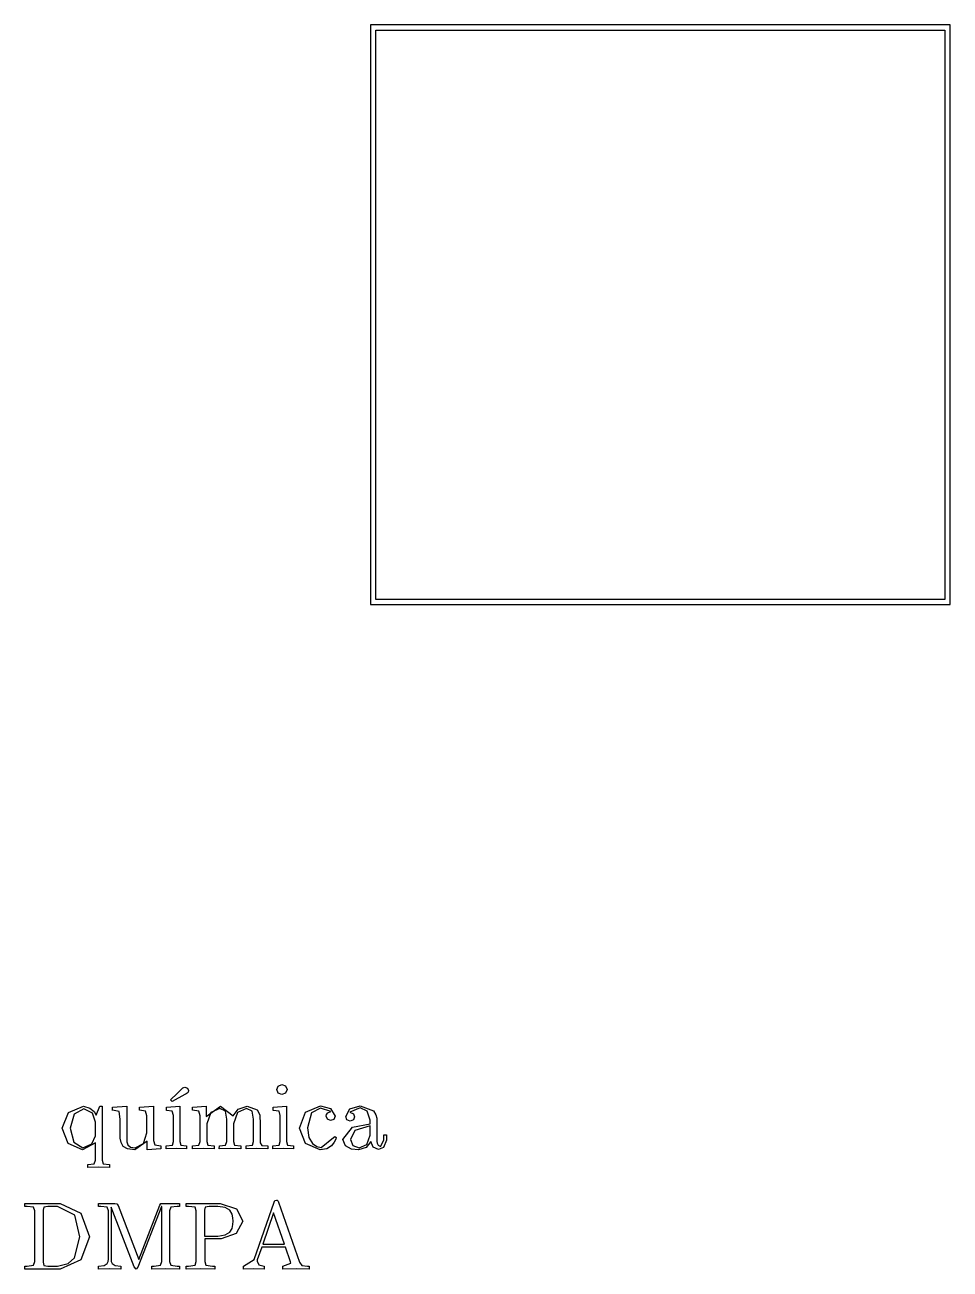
# Model space of a CAD drawing. Extents: x 0.1 to 26.9, y 71.6 to 83.1.
# Drawn here: x 19.24 to 26.9, y 72.76 to 83.06 of the extents above; entities that cross this region are included whole.
import ezdxf

# ---------------------------------------------------------------- set-up
doc = ezdxf.new("R2010")
doc.units = 0

msp = doc.modelspace()

# ---------------------------------------------------------------- linework, layer by layer
at = {"layer": 'Layer 1'}
for p, q in [((20.494816, 74.213839), (20.543042, 74.259342)), ((20.543042, 74.259342), (20.560932, 74.26712)), ((20.560932, 74.26712), (20.580766, 74.257397)), ((20.580766, 74.257397), (20.588934, 74.237563)), ((21.321246, 74.246507), (21.333303, 74.275287)), ((21.333303, 74.275287), (21.363249, 74.288509)), ((21.363249, 74.288509), (21.393195, 74.276452)), ((21.393195, 74.276452), (21.405641, 74.246117)), ((20.441535, 74.161725), (20.494816, 74.213839)), ((20.453603, 74.146169), (20.441535, 74.161725)), ((20.560943, 74.206451), (20.453603, 74.146169)), ((20.5695, 74.210729), (20.560943, 74.206451)), ((20.578057, 74.216563), (20.5695, 74.210729)), ((20.586224, 74.225896), (20.578057, 74.216563)), ((20.588934, 74.237563), (20.586224, 74.225896)), ((21.321247, 74.246505), (21.321246, 74.246507)), ((21.332914, 74.216947), (21.321247, 74.246505)), ((21.363249, 74.204115), (21.332914, 74.216947)), ((21.393195, 74.215782), (21.363249, 74.204115)), ((21.405641, 74.246117), (21.393195, 74.215782)), ((19.5436, 73.9268), (19.596103, 74.05553)), ((19.596103, 74.05553), (19.719388, 74.107644)), ((19.724462, 74.087818), (19.644346, 74.041926)), ((19.719388, 74.107644), (19.773058, 74.093254)), ((19.794466, 74.050483), (19.724462, 74.087818)), ((19.773058, 74.093254), (19.80806, 74.064474)), ((19.8213, 73.9762), (19.794466, 74.050483)), ((19.80806, 74.064474), (19.82634, 74.035306)), ((19.82634, 74.035306), (19.856286, 74.107643)), ((19.856286, 74.107643), (19.8742, 74.1076)), ((19.8742, 74.1076), (19.8742, 73.6616)), ((20.015722, 74.064493), (19.961663, 74.074215)), ((19.961663, 74.074215), (19.9617, 74.0742)), ((19.9617, 74.0991), (20.078763, 74.107657)), ((19.9617, 74.0742), (19.9617, 74.0991)), ((20.0235, 74.0011), (20.015722, 74.064493)), ((20.078763, 74.107657), (20.0787, 73.8432)), ((20.1829, 74.0991), (20.299963, 74.107657)), ((20.182973, 74.074235), (20.1829, 74.0991)), ((20.234699, 74.066846), (20.182973, 74.074235)), ((20.2452, 74.0299), (20.234699, 74.066846)), ((20.299963, 74.107657), (20.3, 73.8249)), ((20.4073, 74.0991), (20.518529, 74.107657)), ((20.407374, 74.07416), (20.4073, 74.0991)), ((20.455988, 74.067158), (20.407374, 74.07416)), ((20.4661, 74.0306), (20.455988, 74.067158)), ((20.518529, 74.107657), (20.5186, 73.8156)), ((20.623962, 74.074235), (20.624, 74.0991)), ((20.675299, 74.066846), (20.623962, 74.074235)), ((20.624, 74.0991), (20.736007, 74.107657)), ((20.6858, 74.0299), (20.675299, 74.066846)), ((20.736007, 74.107657), (20.736, 74.024)), ((20.736, 74.024), (20.85384, 74.107616)), ((20.774102, 74.05557), (20.741045, 73.96262)), ((20.848384, 74.090184), (20.774102, 74.05557)), ((20.895054, 74.066071), (20.848384, 74.090184)), ((20.85384, 74.107616), (20.960013, 74.029834)), ((20.9075, 74.0019), (20.895054, 74.066071)), ((20.960013, 74.029834), (21.002015, 74.083893)), ((20.995402, 74.05557), (20.962345, 73.96262)), ((21.069684, 74.090184), (20.995402, 74.05557)), ((21.002015, 74.083893), (21.07552, 74.107616)), ((21.116354, 74.066071), (21.069684, 74.090184)), ((21.07552, 74.107616), (21.159136, 74.078059)), ((21.1288, 74.0019), (21.116354, 74.066071)), ((21.159136, 74.078059), (21.180136, 74.036056)), ((21.290974, 74.07416), (21.291, 74.0991)), ((21.339588, 74.067158), (21.290974, 74.07416)), ((21.291, 74.0991), (21.402229, 74.107657)), ((21.3497, 74.0306), (21.339588, 74.067158)), ((21.402229, 74.107657), (21.4022, 73.8156)), ((21.509141, 73.927541), (21.558922, 74.057827)), ((21.558922, 74.057827), (21.681818, 74.112664)), ((21.608711, 74.054331), (21.575265, 73.929101)), ((21.682605, 74.092444), (21.608711, 74.054331)), ((21.681818, 74.112664), (21.76699, 74.08933)), ((21.684157, 74.092444), (21.682605, 74.092444)), ((21.767773, 74.063276), (21.684157, 74.092444)), ((21.732772, 74.040328), (21.74366, 74.054719)), ((21.74366, 74.054719), (21.767773, 74.063276)), ((21.76699, 74.08933), (21.803548, 74.027104)), ((21.891796, 74.022455), (21.926798, 74.087014)), ((22.010805, 74.094796), (21.924467, 74.058238)), ((21.924467, 74.058238), (21.956747, 74.045403)), ((21.926798, 74.087014), (22.012359, 74.112683)), ((21.956747, 74.045403), (21.965304, 74.021679)), ((22.069142, 74.068349), (22.010805, 74.094796)), ((22.012359, 74.112683), (22.121254, 74.068736)), ((22.0952, 73.9929), (22.069142, 74.068349)), ((22.121254, 74.068736), (22.141478, 74.037623)), ((19.644346, 74.041926), (19.609733, 73.926808)), ((19.821283, 73.864185), (19.8213, 73.9762)), ((20.023474, 73.881703), (20.0235, 74.0011)), ((20.245149, 73.887924), (20.2452, 74.0299)), ((20.466037, 73.816368), (20.4661, 74.0306)), ((20.685837, 73.816368), (20.6858, 74.0299)), ((20.741045, 73.96262), (20.741, 73.8163)), ((20.907526, 73.816368), (20.9075, 74.0019)), ((20.962345, 73.96262), (20.9623, 73.8163)), ((21.128826, 73.816368), (21.1288, 74.0019)), ((21.180136, 74.036056), (21.183636, 73.956329)), ((21.183636, 73.956329), (21.1836, 73.8043)), ((21.349637, 73.816368), (21.3497, 74.0306)), ((21.730429, 74.026327), (21.732772, 74.040328)), ((21.740152, 73.99988), (21.730429, 74.026327)), ((21.766988, 73.989768), (21.740152, 73.99988)), ((21.793046, 73.999491), (21.766988, 73.989768)), ((21.803548, 74.027104), (21.793046, 73.999491)), ((21.902298, 73.994842), (21.891796, 74.022455)), ((21.928745, 73.98512), (21.902298, 73.994842)), ((21.955192, 73.995232), (21.928745, 73.98512)), ((21.948627, 73.93495), (22.095247, 73.96373)), ((21.965304, 74.021679), (21.955192, 73.995232)), ((22.0952, 73.947), (21.968414, 73.908498)), ((22.095247, 73.96373), (22.0952, 73.9929)), ((22.095246, 73.867293), (22.0952, 73.947)), ((22.141478, 74.037623), (22.149256, 74.008454)), ((22.149256, 74.008454), (22.150046, 73.974619)), ((22.150046, 73.974619), (22.1501, 73.8156)), ((19.59372, 73.799633), (19.543551, 73.926807)), ((19.543551, 73.926807), (19.5436, 73.9268)), ((19.609733, 73.926808), (19.609715, 73.9268)), ((19.609715, 73.9268), (19.640828, 73.811293)), ((19.789392, 73.796903), (19.821283, 73.864185)), ((20.024264, 73.842812), (20.023474, 73.881703)), ((20.031266, 73.808198), (20.024264, 73.842812)), ((20.0787, 73.8432), (20.080252, 73.812865)), ((20.218315, 73.80003), (20.245149, 73.887924)), ((21.5597, 73.7992), (21.509141, 73.927541)), ((21.575265, 73.929101), (21.586153, 73.850152)), ((21.586153, 73.850152), (21.61571, 73.799982)), ((21.68727, 73.766925), (21.791887, 73.850542)), ((21.791887, 73.850542), (21.801999, 73.85832)), ((21.801999, 73.85832), (21.8125, 73.850542)), ((21.8125, 73.850542), (21.80939, 73.836541)), ((21.8689, 73.8315), (21.948627, 73.93495)), ((21.968414, 73.908498), (21.930301, 73.832271)), ((22.0653, 73.790289), (22.095246, 73.867293)), ((22.208045, 73.826489), (22.208, 73.8712)), ((22.208, 73.8712), (22.2282, 73.8712)), ((22.2282, 73.8712), (22.2282, 73.8265)), ((19.713116, 73.746741), (19.59372, 73.799633)), ((19.640828, 73.811293), (19.716277, 73.764623)), ((19.8189, 73.8043), (19.713116, 73.746741)), ((19.716277, 73.764623), (19.789392, 73.796903)), ((19.818926, 73.661579), (19.8189, 73.8043)), ((20.049932, 73.77553), (20.031266, 73.808198)), ((20.085712, 73.755695), (20.049932, 73.77553)), ((20.080252, 73.812865), (20.08803, 73.789141)), ((20.144827, 73.746752), (20.085712, 73.755695)), ((20.08803, 73.789141), (20.10942, 73.770472)), ((20.10942, 73.770472), (20.1487, 73.764639)), ((20.2475, 73.8187), (20.144827, 73.746752)), ((20.1487, 73.764639), (20.218315, 73.80003)), ((20.247471, 73.746756), (20.2475, 73.8187)), ((20.3622, 73.7557), (20.247471, 73.746756)), ((20.3, 73.8249), (20.310112, 73.787564)), ((20.310112, 73.787564), (20.362226, 73.780176)), ((20.362226, 73.780176), (20.3622, 73.7557)), ((20.4042, 73.7802), (20.456314, 73.785255)), ((20.4042, 73.7557), (20.4042, 73.7802)), ((20.404256, 73.7557), (20.4042, 73.7557)), ((20.491762, 73.758042), (20.404256, 73.7557)), ((20.456314, 73.785255), (20.466037, 73.816368)), ((20.5746, 73.7557), (20.491762, 73.758042)), ((20.5186, 73.8156), (20.527157, 73.786043)), ((20.527157, 73.786043), (20.574604, 73.780209)), ((20.574604, 73.780209), (20.5746, 73.7557)), ((20.624, 73.7802), (20.676114, 73.785255)), ((20.624, 73.7557), (20.624, 73.7802)), ((20.713839, 73.758042), (20.624, 73.7557)), ((20.624, 73.7557), (20.624, 73.7557)), ((20.676114, 73.785255), (20.685837, 73.816368)), ((20.8029, 73.7557), (20.713839, 73.758042)), ((20.741, 73.8163), (20.750723, 73.785187)), ((20.750723, 73.785187), (20.802837, 73.780132)), ((20.802837, 73.780132), (20.8029, 73.7557)), ((20.845211, 73.7557), (20.8453, 73.7802)), ((20.93505, 73.758042), (20.845211, 73.7557)), ((20.8453, 73.7802), (20.897414, 73.785255)), ((20.897414, 73.785255), (20.907526, 73.816368)), ((21.0245, 73.7557), (20.93505, 73.758042)), ((20.9623, 73.8163), (20.972023, 73.785187)), ((20.972023, 73.785187), (21.024526, 73.780132)), ((21.024526, 73.780132), (21.0245, 73.7557)), ((21.066511, 73.7557), (21.0666, 73.7802)), ((21.156739, 73.758042), (21.066511, 73.7557)), ((21.0666, 73.7802), (21.118714, 73.785255)), ((21.118714, 73.785255), (21.128826, 73.816368)), ((21.2458, 73.7557), (21.156739, 73.758042)), ((21.1836, 73.8043), (21.197212, 73.783687)), ((21.197212, 73.783687), (21.245825, 73.780187)), ((21.245825, 73.780187), (21.2458, 73.7557)), ((21.2878, 73.7802), (21.339914, 73.785255)), ((21.2878, 73.7557), (21.2878, 73.7802)), ((21.287856, 73.7557), (21.2878, 73.7557)), ((21.375362, 73.758042), (21.287856, 73.7557)), ((21.339914, 73.785255), (21.349637, 73.816368)), ((21.4582, 73.7557), (21.375362, 73.758042)), ((21.4022, 73.8156), (21.410757, 73.786043)), ((21.410757, 73.786043), (21.458204, 73.780209)), ((21.458204, 73.780209), (21.4582, 73.7557)), ((21.55971, 73.799204), (21.5597, 73.7992)), ((21.680273, 73.746701), (21.55971, 73.799204)), ((21.61571, 73.799982), (21.651879, 73.774703)), ((21.651879, 73.774703), (21.68727, 73.766925)), ((21.734721, 73.756813), (21.680273, 73.746701)), ((21.772834, 73.780537), (21.734721, 73.756813)), ((21.796558, 73.810483), (21.772834, 73.780537)), ((21.80939, 73.836541), (21.796558, 73.810483)), ((21.891013, 73.780994), (21.868845, 73.831553)), ((21.868845, 73.831553), (21.8689, 73.8315)), ((21.940405, 73.754161), (21.891013, 73.780994)), ((21.930301, 73.832271), (21.930348, 73.83229)), ((21.930348, 73.83229), (21.951348, 73.783676)), ((21.996408, 73.746772), (21.940405, 73.754161)), ((21.951348, 73.783676), (22.001907, 73.76462)), ((22.060968, 73.766217), (21.996408, 73.746772)), ((22.001907, 73.76462), (22.0653, 73.790289)), ((22.100637, 73.816387), (22.060968, 73.766217)), ((22.119692, 73.770495), (22.100637, 73.816387)), ((22.162862, 73.75105), (22.119692, 73.770495)), ((22.1501, 73.8156), (22.151652, 73.803154)), ((22.151652, 73.803154), (22.160209, 73.785264)), ((22.160209, 73.785264), (22.179654, 73.775541)), ((22.205642, 73.767385), (22.162862, 73.75105)), ((22.179654, 73.775541), (22.208045, 73.826489)), ((22.2282, 73.8265), (22.205642, 73.767385)), ((19.808814, 73.631244), (19.818926, 73.661579)), ((19.8742, 73.6616), (19.883923, 73.630876)), ((19.7567, 73.6258), (19.808814, 73.631244)), ((19.756711, 73.6013), (19.7567, 73.6258)), ((19.846161, 73.603642), (19.756711, 73.6013)), ((19.936, 73.6013), (19.846161, 73.603642)), ((19.883923, 73.630876), (19.936037, 73.625821)), ((19.936037, 73.625821), (19.936, 73.6013)), ((21.29876, 73.314299), (21.305373, 73.327131)), ((21.305373, 73.327131), (21.317819, 73.330244)), ((21.317819, 73.330244), (21.325207, 73.329454)), ((21.325207, 73.329454), (21.330265, 73.325955)), ((21.330265, 73.325955), (21.332974, 73.321676)), ((19.2352, 73.2793), (19.2352, 73.3041)), ((19.2352, 73.3041), (19.5265, 73.3041)), ((19.254196, 73.279235), (19.2352, 73.2793)), ((19.307088, 73.271846), (19.254196, 73.279235)), ((19.3172, 73.2419), (19.307088, 73.271846)), ((19.317204, 72.822323), (19.3172, 73.2419)), ((19.391542, 73.273856), (19.385709, 73.247409)), ((19.385709, 73.247409), (19.385709, 72.816492)), ((19.4246, 73.2793), (19.391542, 73.273856)), ((19.504322, 73.279296), (19.4246, 73.2793)), ((19.649386, 73.205403), (19.504322, 73.279296)), ((19.5265, 73.3041), (19.699177, 73.222817)), ((19.699177, 73.222817), (19.770348, 73.027583)), ((19.8442, 73.2793), (19.8442, 73.3041)), ((19.8442, 73.3041), (19.9788, 73.3041)), ((19.863296, 73.279235), (19.8442, 73.2793)), ((19.916188, 73.271846), (19.863296, 73.279235)), ((19.9263, 73.2419), (19.916188, 73.271846)), ((19.926257, 72.843714), (19.9263, 73.2419)), ((19.949218, 73.273078), (19.9484, 73.273)), ((19.9484, 73.273), (19.9484, 72.8437)), ((20.141341, 72.777604), (19.949218, 73.273078)), ((19.9788, 73.3041), (19.997079, 73.301391)), ((19.997079, 73.301391), (20.006802, 73.286611)), ((20.006802, 73.286611), (20.179479, 72.840528)), ((20.3673, 73.2793), (20.171677, 72.77527)), ((20.179479, 72.840528), (20.353712, 73.288944)), ((20.353712, 73.288944), (20.361101, 73.302166)), ((20.361101, 73.302166), (20.380156, 73.304113)), ((20.3681, 73.2793), (20.3673, 73.2793)), ((20.368015, 72.822323), (20.3681, 73.2793)), ((20.380156, 73.304113), (20.5147, 73.3042)), ((20.442319, 73.271911), (20.432596, 73.241965)), ((20.432596, 73.241965), (20.4326, 72.8223)), ((20.4956, 73.2793), (20.442319, 73.271911)), ((20.5147, 73.2793), (20.4956, 73.2793)), ((20.5147, 73.3042), (20.5147, 73.2793)), ((20.5719, 73.2793), (20.5719, 73.3041)), ((20.5719, 73.3041), (20.853, 73.3041)), ((20.590896, 73.279235), (20.5719, 73.2793)), ((20.643788, 73.271846), (20.590896, 73.279235)), ((20.6539, 73.2419), (20.643788, 73.271846)), ((20.653904, 72.822323), (20.6539, 73.2419)), ((20.728242, 73.273856), (20.722409, 73.247409)), ((20.722409, 73.247409), (20.722409, 73.032339)), ((20.7613, 73.2793), (20.728242, 73.273856)), ((20.832, 73.27926), (20.7613, 73.2793)), ((20.893837, 73.269538), (20.832, 73.27926)), ((20.853, 73.3041), (20.987175, 73.259764)), ((20.931562, 73.247759), (20.893837, 73.269538)), ((20.950231, 73.215479), (20.931562, 73.247759)), ((20.987175, 73.259764), (21.040845, 73.155924)), ((21.133861, 72.83827), (21.29876, 73.314299)), ((21.294061, 73.225216), (21.204643, 72.966224)), ((21.3839, 72.9662), (21.294061, 73.225216)), ((21.332974, 73.321676), (21.336084, 73.314288)), ((21.336084, 73.314288), (21.507983, 72.81648)), ((19.690611, 73.02767), (19.649386, 73.205403)), ((20.958009, 73.184366), (20.950231, 73.215479)), ((20.950231, 73.09686), (20.958009, 73.127973)), ((20.958799, 73.155975), (20.958009, 73.184366)), ((20.958009, 73.127973), (20.958799, 73.155975)), ((21.040845, 73.155924), (20.986008, 73.054029)), ((19.646664, 72.852659), (19.690611, 73.02767)), ((19.770348, 73.027583), (19.698788, 72.837794)), ((20.722409, 73.032339), (20.832, 73.0323)), ((20.832, 73.0323), (20.893837, 73.042412)), ((20.986008, 73.054029), (20.859223, 73.011638)), ((20.893837, 73.042412), (20.931562, 73.064581)), ((20.931562, 73.064581), (20.950231, 73.09686)), ((20.859223, 73.011638), (20.7247, 73.0117)), ((20.7247, 73.0117), (20.7247, 72.8223)), ((21.196, 72.9417), (21.159053, 72.837471)), ((21.39287, 72.941621), (21.196, 72.9417)), ((21.204643, 72.966224), (21.3839, 72.9662)), ((21.434873, 72.819891), (21.39287, 72.941621)), ((19.307092, 72.791599), (19.317204, 72.822323)), ((19.385709, 72.816492), (19.391543, 72.790045)), ((19.698788, 72.837794), (19.5265, 72.760012)), ((19.592994, 72.80599), (19.646664, 72.852659)), ((19.916148, 72.806379), (19.924705, 72.824269)), ((19.924705, 72.824269), (19.926257, 72.843714)), ((19.9484, 72.8437), (19.949952, 72.824255)), ((19.949952, 72.824255), (19.95812, 72.806365)), ((20.358292, 72.791599), (20.368015, 72.822323)), ((20.4326, 72.8223), (20.442323, 72.791965)), ((20.643792, 72.791599), (20.653904, 72.822323)), ((20.7247, 72.8223), (20.734423, 72.791965)), ((21.0448, 72.7846), (21.133861, 72.83827)), ((21.159053, 72.837471), (21.157501, 72.825414)), ((21.157501, 72.825414), (21.173057, 72.796635)), ((21.3711, 72.7845), (21.437215, 72.808613)), ((21.437215, 72.808613), (21.434873, 72.819891)), ((21.507983, 72.81648), (21.527039, 72.790422)), ((19.2352, 72.7601), (19.2352, 72.7846)), ((19.2352, 72.7846), (19.2542, 72.7846)), ((19.5265, 72.760012), (19.2352, 72.7601)), ((19.2542, 72.7846), (19.307092, 72.791599)), ((19.391543, 72.790045), (19.4246, 72.784601)), ((19.4246, 72.784601), (19.5051, 72.7846)), ((19.5051, 72.7846), (19.592994, 72.80599)), ((19.8442, 72.7846), (19.891258, 72.790044)), ((19.8442, 72.7601), (19.8442, 72.7846)), ((19.844211, 72.7601), (19.8442, 72.7601)), ((19.937161, 72.762442), (19.844211, 72.7601)), ((19.891258, 72.790044), (19.916148, 72.806379)), ((20.0305, 72.7601), (19.937161, 72.762442)), ((19.95812, 72.806365), (19.983398, 72.79003)), ((19.983398, 72.79003), (20.030457, 72.784586)), ((20.030457, 72.784586), (20.0305, 72.7601)), ((20.157286, 72.760103), (20.141341, 72.777604)), ((20.171677, 72.77527), (20.157286, 72.760103)), ((20.28602, 72.7601), (20.286, 72.7846)), ((20.286, 72.7846), (20.3054, 72.7846)), ((20.400749, 72.762442), (20.28602, 72.7601)), ((20.3054, 72.7846), (20.358292, 72.791599)), ((20.5147, 72.7601), (20.400749, 72.762442)), ((20.442323, 72.791965), (20.495604, 72.784576)), ((20.495604, 72.784576), (20.5147, 72.7846)), ((20.5147, 72.7846), (20.5147, 72.7601)), ((20.68896, 72.762442), (20.571897, 72.7601)), ((20.571897, 72.7601), (20.5719, 72.7601)), ((20.5719, 72.7601), (20.5719, 72.7846)), ((20.5719, 72.7846), (20.5909, 72.7846)), ((20.5909, 72.7846), (20.643792, 72.791599)), ((20.8068, 72.7601), (20.68896, 72.762442)), ((20.734423, 72.791965), (20.787704, 72.784576)), ((20.787704, 72.784576), (20.8068, 72.7846)), ((20.8068, 72.7846), (20.8068, 72.7601)), ((21.125617, 72.762342), (21.044723, 72.76)), ((21.044723, 72.76), (21.0448, 72.7601)), ((21.0448, 72.7601), (21.0448, 72.7846)), ((21.2174, 72.76), (21.125617, 72.762342)), ((21.173057, 72.796635), (21.217393, 72.784578)), ((21.217393, 72.784578), (21.2174, 72.76)), ((21.371042, 72.76), (21.3711, 72.7845)), ((21.485771, 72.762342), (21.371042, 72.76)), ((21.59, 72.76), (21.485771, 72.762342)), ((21.527039, 72.790422), (21.576042, 72.784588)), ((21.576042, 72.784588), (21.59, 72.7845)), ((21.59, 72.7845), (21.59, 72.76))]:
    msp.add_line(p, q, dxfattribs=at)
at = {"layer": 'Top_(Footprint)'}
for p, q in [((22.0982, 83.0582), (22.0982, 83.0367)), ((26.896, 83.0582), (22.0982, 83.0582)), ((22.0982, 83.0367), (22.0982, 78.2604)), ((22.140092, 83.015756), (26.8535, 83.0158)), ((22.1401, 78.3023), (22.140092, 83.015756)), ((26.8535, 83.0158), (26.8535, 78.3023)), ((26.896, 78.2604), (26.896, 83.0582)), ((26.8535, 78.3023), (22.1401, 78.3023)), ((22.0982, 78.2604), (26.896, 78.2604))]:
    msp.add_line(p, q, dxfattribs=at)

doc.saveas('drawing.dxf')
